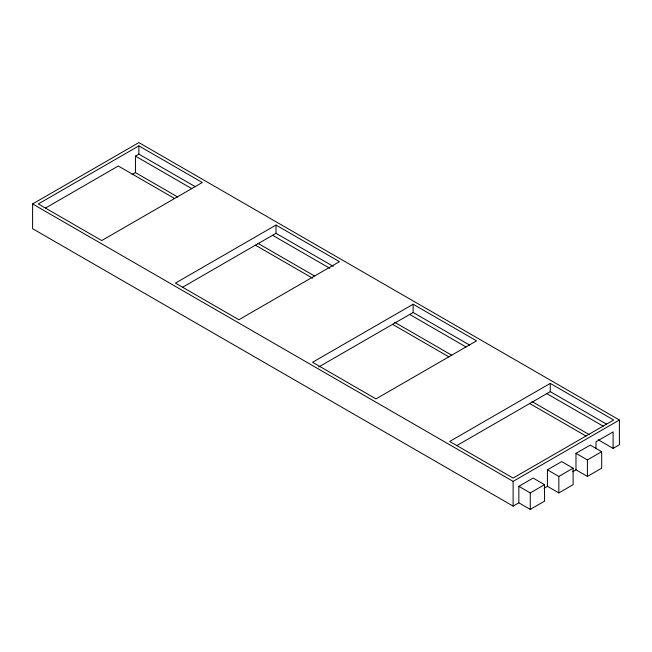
<?xml version="1.0" encoding="UTF-8"?>
<svg xmlns="http://www.w3.org/2000/svg" width="652" height="652" viewBox="0 0 652 652"><rect width="100%" height="100%" fill="white"/><g stroke="black" fill="none" stroke-linecap="round" stroke-linejoin="round"><path stroke-width="0.98" d="M518.837 502.814L518.837 486.319L533.124 478.071L544.55 484.672L544.55 501.168L530.263 509.416L518.837 502.814L513.124 506.115L32.6 228.689L32.6 203.946L138.876 142.584L619.4 420.018L619.4 444.754L613.116 448.389L598.137 439.733M138.876 145.885L38.313 203.946L101.736 240.564L202.299 182.503L138.876 145.885L138.876 154.133L195.25 186.684M45.347 208.135L118.305 166.007L174.679 198.558M177.751 197.026L135.445 172.609L135.445 156.113L138.876 154.133M132.022 174.589L135.445 172.609M276.008 225.054L175.445 283.115L238.868 319.733L339.431 261.672L276.008 225.054L276.008 233.302L182.478 287.304M413.132 304.231L312.569 362.284L375.992 398.902L476.555 340.841L413.132 304.231L413.132 312.471L318.722 366.978M550.264 383.4L449.701 441.461L513.124 478.071L613.687 420.018L550.264 383.4L550.264 391.648L456.734 445.642M32.6 203.946L513.124 481.372L619.4 420.018M547.411 486.319L547.411 469.831L561.69 461.583L573.116 468.177L573.116 484.672L558.837 492.92L547.411 486.319L544.045 488.258M575.977 469.831L575.977 453.336L590.264 445.088L601.69 451.681L601.69 468.177L587.403 476.425L575.977 469.831L572.611 471.771M518.837 486.319L530.263 492.92L544.55 484.672M547.411 469.831L558.837 476.425L573.116 468.177M575.977 453.336L587.403 459.929L601.69 451.681M276.008 233.302L333.262 266.358M413.132 312.471L469.513 345.022M550.264 391.648L606.637 424.191M135.445 156.113L191.827 188.656M272.577 235.282L329.83 268.339M409.709 314.451L466.082 347.003M546.832 393.629L603.214 426.172M257.947 243.335L314.354 275.894M394.55 322.202L451.836 355.275M532.032 401.575L589.318 434.648M255.437 245.176L312.691 278.233M392.561 324.354L448.943 356.897M529.693 403.523L586.067 436.066M613.116 448.389L613.116 431.893L595.977 441.787L595.977 448.576M587.403 459.929L587.403 476.425M558.837 476.425L558.837 492.92M530.263 492.92L530.263 509.416M513.124 481.372L513.124 506.115"/></g></svg>
